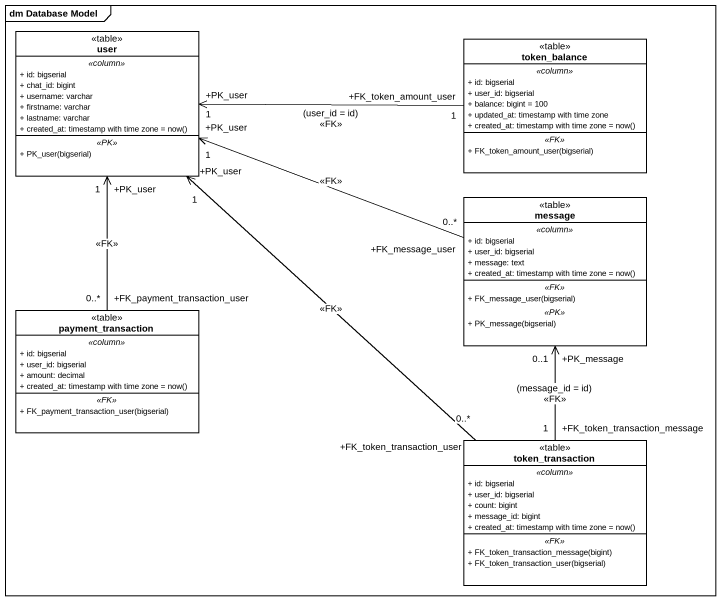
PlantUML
@startuml
mainframe dm Database Model
hide circle
hide empty members
skinparam classAttributeIconSize 0
class user <<table>> {
  .. <<column>> ..
  + id: bigserial
  + chat_id: bigint
  + username: varchar
  + firstname: varchar
  + lastname: varchar
  {field} + created_at: timestamp with time zone = now()
  .. <<PK>> ..
  + PK_user(bigserial)
}
class token_balance <<table>> {
  .. <<column>> ..
  + id: bigserial
  + user_id: bigserial
  + balance: bigint = 100
  + updated_at: timestamp with time zone
  {field} + created_at: timestamp with time zone = now()
  .. <<FK>> ..
  + FK_token_amount_user(bigserial)
}
class message <<table>> {
  .. <<column>> ..
  + id: bigserial
  + user_id: bigserial
  + message: text
  {field} + created_at: timestamp with time zone = now()
  .. <<FK>> ..
  + FK_message_user(bigserial)
  .. <<PK>> ..
  + PK_message(bigserial)
}
class payment_transaction <<table>> {
  .. <<column>> ..
  + id: bigserial
  + user_id: bigserial
  + amount: decimal
  {field} + created_at: timestamp with time zone = now()
  .. <<FK>> ..
  + FK_payment_transaction_user(bigserial)
}
class token_transaction <<table>> {
  .. <<column>> ..
  + id: bigserial
  + user_id: bigserial
  + count: bigint
  + message_id: bigint
  {field} + created_at: timestamp with time zone = now()
  .. <<FK>> ..
  + FK_token_transaction_message(bigint)
  + FK_token_transaction_user(bigserial)
}
token_balance "+FK_token_amount_user\n1" -left-> "+PK_user\n1" user : (user_id = id)\n<<FK>>
message "+FK_message_user\n0..*" -left-> "+PK_user\n1" user : <<FK>>
payment_transaction "+FK_payment_transaction_user\n0..*" -up-> "+PK_user\n1" user : <<FK>>
token_transaction "+FK_token_transaction_user\n0..*" -up-> "+PK_user\n1" user : <<FK>>
token_transaction "+FK_token_transaction_message\n1" -up-> "+PK_message\n0..1" message : (message_id = id)\n<<FK>>
@enduml
